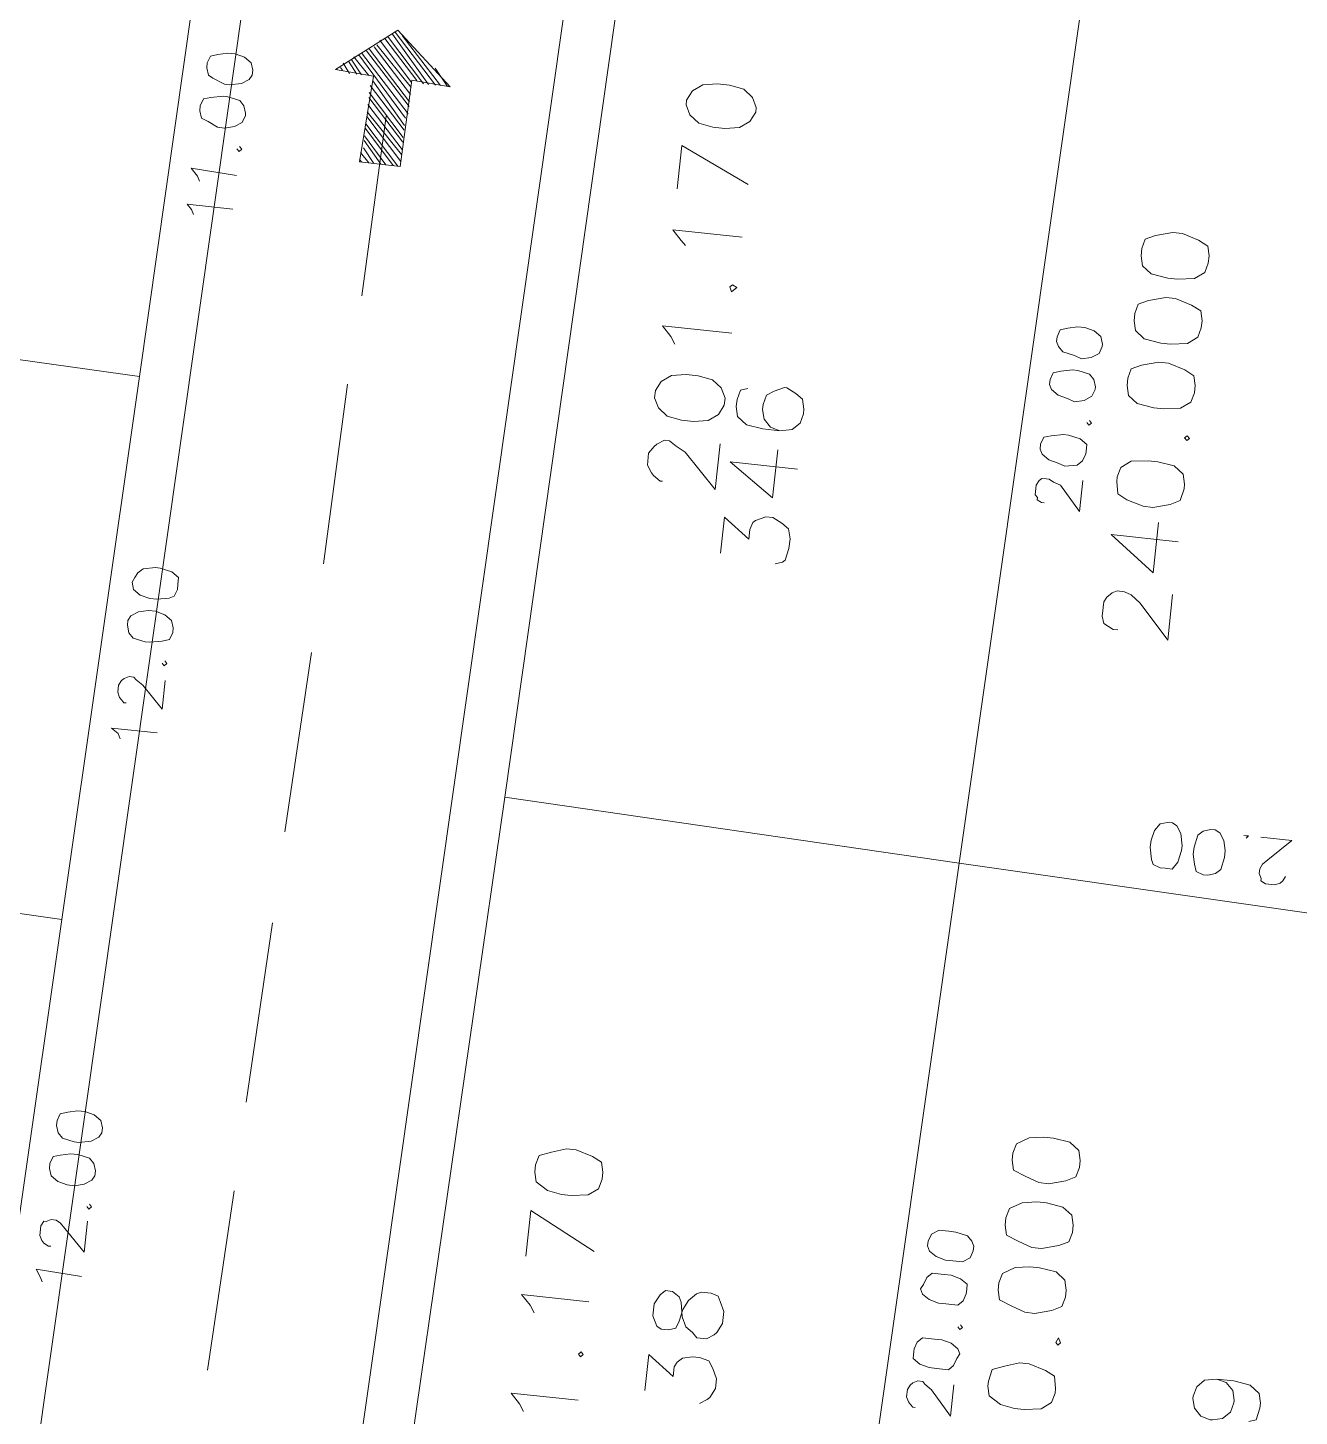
# Model space of a CAD drawing. Header units: metres. Extents: x -977055 to 805873, y -1033982 to 242021.
# Drawn here: x 2676.52 to 2704.51, y 898.19 to 928.75 of the extents above; entities that cross this region are included whole.
import ezdxf

# ---------------------------------------------------------------- set-up
doc = ezdxf.new("R2010")
doc.units = ezdxf.units.M
for name, color, linetype in [('PDF_acera', 7, 'Continuous'), ('PDF_areas por lote', 7, 'Continuous'), ('PDF_COTAS', 7, 'Continuous'), ('PDF_linea de centro', 7, 'Continuous'), ('PDF_LOTES', 7, 'Continuous'), ('PDF_No. lotes', 7, 'Continuous'), ('PDF_VIAS', 7, 'Continuous')]:
    doc.layers.add(name, color=color, linetype=linetype)

# ---------------------------------------------------------------- blocks, each defined once
blk = doc.blocks.new('CALLE')
at = {"layer": 'PDF_acera', "lineweight": 9}
blk.add_lwpolyline([(-75.188736, -210.83328), (-74.130336, -179.71632), (-75.400416, -178.361568), (-132.08832, -176.414112), (-133.443072, -177.684192), (-134.501472, -208.801152), (-133.231392, -210.155904), (-76.543488, -212.10336)], close=True, dxfattribs=at)
blk.add_lwpolyline([(-111.724704, -292.584096), (-109.184544, -217.903392), (-107.787456, -216.633312), (-76.755168, -217.691712), (-75.442752, -219.046464), (-77.89824, -291.102336), (-78.787296, -291.06)], dxfattribs=at)
at = {"layer": 'PDF_areas por lote', "lineweight": 9}
for points in [[(-102.961152, -219.554496), (-102.834144, -219.469824), (-102.6648, -219.30048), (-102.6648, -220.485888)], [(-101.225376, -219.554496), (-101.098368, -219.469824), (-100.929024, -219.30048), (-100.929024, -220.485888)], [(-100.039968, -220.485888), (-99.447264, -219.30048), (-100.251648, -219.30048)], [(-86.492448, -220.231872), (-86.492448, -220.189536), (-86.407776, -220.062528), (-86.36544, -220.020192), (-86.238432, -219.93552), (-86.026752, -219.93552), (-85.899744, -220.020192), (-85.857408, -220.062528), (-85.772736, -220.189536), (-85.772736, -220.274208), (-85.857408, -220.401216), (-85.94208, -220.57056), (-86.534784, -221.163264), (-85.7304, -221.163264)], [(-84.079296, -220.189536), (-83.952288, -220.104864), (-83.782944, -219.93552), (-83.782944, -221.163264)], [(-82.34352, -220.189536), (-82.258848, -220.104864), (-82.089504, -219.93552), (-82.089504, -221.163264)], [(-81.158112, -221.163264), (-80.607744, -219.93552), (-81.369792, -219.93552)], [(-88.228224, -228.445056), (-88.228224, -228.360384), (-88.185888, -228.275712), (-88.143552, -228.19104), (-88.016544, -228.148704), (-87.762528, -228.148704), (-87.677856, -228.19104), (-87.593184, -228.275712), (-87.550848, -228.360384), (-87.550848, -228.487392), (-87.593184, -228.6144), (-87.720192, -228.783744), (-88.312896, -229.334112), (-87.508512, -229.334112)], [(-86.57712, -229.334112), (-86.57712, -228.148704), (-87.169824, -228.953088), (-86.280768, -228.953088)]]:
    blk.add_lwpolyline(points, dxfattribs=at)
for points in [[(-98.769888, -219.30048), (-98.939232, -219.342816), (-99.06624, -219.554496), (-99.108576, -219.808512), (-99.108576, -219.977856), (-99.06624, -220.274208), (-98.939232, -220.443552), (-98.769888, -220.485888), (-98.64288, -220.485888), (-98.473536, -220.443552), (-98.388864, -220.274208), (-98.304192, -219.977856), (-98.304192, -219.808512), (-98.388864, -219.554496), (-98.473536, -219.342816), (-98.64288, -219.30048)], [(-85.053024, -219.93552), (-85.222368, -220.020192), (-85.349376, -220.189536), (-85.391712, -220.443552), (-85.391712, -220.655232), (-85.349376, -220.909248), (-85.222368, -221.078592), (-85.053024, -221.163264), (-84.926016, -221.163264), (-84.756672, -221.078592), (-84.629664, -220.909248), (-84.587328, -220.655232), (-84.587328, -220.443552), (-84.629664, -220.189536), (-84.756672, -220.020192), (-84.926016, -219.93552)], [(-79.888032, -219.93552), (-80.057376, -220.020192), (-80.184384, -220.189536), (-80.22672, -220.443552), (-80.22672, -220.655232), (-80.184384, -220.909248), (-80.057376, -221.078592), (-79.888032, -221.163264), (-79.80336, -221.163264), (-79.634016, -221.078592), (-79.507008, -220.909248), (-79.464672, -220.655232), (-79.464672, -220.443552), (-79.507008, -220.189536), (-79.634016, -220.020192), (-79.80336, -219.93552)], [(-101.860416, -220.401216), (-101.902752, -220.443552), (-101.860416, -220.485888), (-101.81808, -220.443552)], [(-82.97856, -221.036256), (-83.063232, -221.078592), (-82.97856, -221.163264), (-82.936224, -221.078592)], [(-101.648736, -227.598336), (-101.81808, -227.640672), (-101.945088, -227.852352), (-101.987424, -228.106368), (-101.987424, -228.275712), (-101.945088, -228.572064), (-101.81808, -228.741408), (-101.648736, -228.783744), (-101.564064, -228.783744), (-101.352384, -228.741408), (-101.267712, -228.572064), (-101.18304, -228.275712), (-101.18304, -228.106368), (-101.267712, -227.852352), (-101.352384, -227.640672), (-101.564064, -227.598336)], [(-99.955296, -227.598336), (-100.12464, -227.640672), (-100.209312, -227.852352), (-100.293984, -228.106368), (-100.293984, -228.275712), (-100.209312, -228.572064), (-100.12464, -228.741408), (-99.955296, -228.783744), (-99.828288, -228.783744), (-99.658944, -228.741408), (-99.531936, -228.572064), (-99.4896, -228.275712), (-99.4896, -228.106368), (-99.531936, -227.852352), (-99.658944, -227.640672), (-99.828288, -227.598336)], [(-98.812224, -227.598336), (-98.981568, -227.640672), (-99.06624, -227.852352), (-99.150912, -228.106368), (-99.150912, -228.275712), (-99.06624, -228.572064), (-98.981568, -228.741408), (-98.812224, -228.783744), (-98.685216, -228.783744), (-98.515872, -228.741408), (-98.388864, -228.572064), (-98.346528, -228.275712), (-98.346528, -228.106368), (-98.388864, -227.852352), (-98.515872, -227.640672), (-98.685216, -227.598336)], [(-97.669152, -227.598336), (-97.838496, -227.640672), (-97.923168, -227.852352), (-98.00784, -228.106368), (-98.00784, -228.275712), (-97.923168, -228.572064), (-97.838496, -228.741408), (-97.669152, -228.783744), (-97.542144, -228.783744), (-97.3728, -228.741408), (-97.245792, -228.572064), (-97.203456, -228.275712), (-97.203456, -228.106368), (-97.245792, -227.852352), (-97.3728, -227.640672), (-97.542144, -227.598336)], [(-85.645728, -228.148704), (-85.857408, -228.19104), (-85.94208, -228.360384), (-86.026752, -228.656736), (-86.026752, -228.82608), (-85.94208, -229.122432), (-85.857408, -229.291776), (-85.645728, -229.334112), (-85.561056, -229.334112), (-85.391712, -229.291776), (-85.264704, -229.122432), (-85.222368, -228.82608), (-85.222368, -228.656736), (-85.264704, -228.360384), (-85.391712, -228.19104), (-85.561056, -228.148704)], [(-83.952288, -228.148704), (-84.121632, -228.19104), (-84.24864, -228.360384), (-84.290976, -228.656736), (-84.290976, -228.82608), (-84.24864, -229.122432), (-84.121632, -229.291776), (-83.952288, -229.334112), (-83.82528, -229.334112), (-83.655936, -229.291776), (-83.571264, -229.122432), (-83.486592, -228.82608), (-83.486592, -228.656736), (-83.571264, -228.360384), (-83.655936, -228.19104), (-83.82528, -228.148704)], [(-82.809216, -228.148704), (-82.97856, -228.19104), (-83.105568, -228.360384), (-83.147904, -228.656736), (-83.147904, -228.82608), (-83.105568, -229.122432), (-82.97856, -229.291776), (-82.809216, -229.334112), (-82.682208, -229.334112), (-82.512864, -229.291776), (-82.428192, -229.122432), (-82.34352, -228.82608), (-82.34352, -228.656736), (-82.428192, -228.360384), (-82.512864, -228.19104), (-82.682208, -228.148704)], [(-81.666144, -228.148704), (-81.835488, -228.19104), (-81.962496, -228.360384), (-82.004832, -228.656736), (-82.004832, -228.82608), (-81.962496, -229.122432), (-81.835488, -229.291776), (-81.666144, -229.334112), (-81.539136, -229.334112), (-81.369792, -229.291776), (-81.28512, -229.122432), (-81.200448, -228.82608), (-81.200448, -228.656736), (-81.28512, -228.360384), (-81.369792, -228.19104), (-81.539136, -228.148704)], [(-100.75968, -228.699072), (-100.802016, -228.741408), (-100.75968, -228.783744), (-100.675008, -228.741408)], [(-84.756672, -229.24944), (-84.799008, -229.291776), (-84.756672, -229.334112), (-84.714336, -229.291776)]]:
    blk.add_lwpolyline(points, close=True, dxfattribs=at)
at = {"layer": 'PDF_COTAS', "lineweight": 9}
for points in [[(-101.6064, -210.917952), (-101.521728, -210.875616), (-101.39472, -210.790944), (-101.437056, -211.595328)], [(-100.97136, -211.002624), (-100.97136, -210.960288), (-100.929024, -210.875616), (-100.886688, -210.83328), (-100.802016, -210.790944), (-100.632672, -210.790944), (-100.548, -210.83328), (-100.548, -210.875616), (-100.505664, -210.960288), (-100.505664, -211.04496), (-100.548, -211.129632), (-100.632672, -211.214304), (-101.013696, -211.595328), (-100.463328, -211.595328)], [(-91.996128, -211.25664), (-91.911456, -211.214304), (-91.826784, -211.087296), (-91.826784, -211.89168)], [(-91.361088, -211.298976), (-91.361088, -211.25664), (-91.318752, -211.214304), (-91.276416, -211.171968), (-91.191744, -211.129632), (-91.064736, -211.129632), (-90.980064, -211.171968), (-90.937728, -211.214304), (-90.895392, -211.298976), (-90.895392, -211.383648), (-90.937728, -211.425984), (-91.0224, -211.552992), (-91.403424, -211.934016), (-90.895392, -211.934016)], [(-82.724544, -211.552992), (-82.639872, -211.510656), (-82.5552, -211.425984), (-82.5552, -212.230368)], [(-82.13184, -211.595328), (-82.047168, -211.552992), (-81.92016, -211.425984), (-81.962496, -212.230368)], [(-100.209312, -211.552992), (-100.251648, -211.595328), (-100.209312, -211.637664), (-100.166976, -211.595328)], [(-90.59904, -211.849344), (-90.641376, -211.89168), (-90.59904, -211.934016), (-90.556704, -211.89168)], [(-81.4968, -212.188032), (-81.539136, -212.230368), (-81.4968, -212.272704), (-81.454464, -212.230368)], [(-102.156768, -226.370592), (-102.156768, -226.328256), (-102.114432, -226.28592), (-102.072096, -226.243584), (-101.987424, -226.201248), (-101.860416, -226.201248), (-101.775744, -226.243584), (-101.733408, -226.28592), (-101.691072, -226.370592), (-101.691072, -226.455264), (-101.733408, -226.4976), (-101.81808, -226.624608), (-102.24144, -227.005632), (-101.691072, -227.005632)], [(-86.15376, -226.92096), (-86.15376, -226.878624), (-86.111424, -226.793952), (-86.069088, -226.793952), (-86.026752, -226.751616), (-85.857408, -226.751616), (-85.772736, -226.793952), (-85.7304, -226.836288), (-85.7304, -226.92096), (-85.7304, -226.963296), (-85.772736, -227.047968), (-85.815072, -227.174976), (-86.238432, -227.556), (-85.688064, -227.556)], [(-100.675008, -226.963296), (-100.717344, -227.005632), (-100.675008, -227.047968), (-100.632672, -227.005632)], [(-84.672, -227.513664), (-84.714336, -227.556), (-84.672, -227.598336), (-84.629664, -227.556)], [(-91.615104, -231.069888), (-91.572768, -231.112224), (-91.572768, -231.069888), (-91.572768, -231.027552)], [(-92.207808, -231.831936), (-92.29248, -231.7896), (-92.334816, -231.747264), (-92.377152, -231.662592), (-92.377152, -231.493248), (-92.334816, -231.408576), (-92.29248, -231.408576), (-92.207808, -231.36624), (-92.123136, -231.36624), (-92.038464, -231.408576), (-91.953792, -231.493248), (-91.572768, -231.874272), (-91.572768, -231.323904)]]:
    blk.add_lwpolyline(points, dxfattribs=at)
for points in [[(-99.616608, -210.83328), (-99.743616, -210.875616), (-99.828288, -211.002624), (-99.870624, -211.171968), (-99.870624, -211.298976), (-99.828288, -211.46832), (-99.743616, -211.595328), (-99.658944, -211.637664), (-99.574272, -211.637664), (-99.447264, -211.595328), (-99.362592, -211.510656), (-99.320256, -211.298976), (-99.320256, -211.171968), (-99.362592, -211.002624), (-99.404928, -210.875616), (-99.531936, -210.83328)], [(-98.85456, -210.875616), (-98.981568, -210.917952), (-99.06624, -211.002624), (-99.108576, -211.214304), (-99.108576, -211.298976), (-99.06624, -211.510656), (-98.981568, -211.637664), (-98.896896, -211.68), (-98.812224, -211.68), (-98.685216, -211.637664), (-98.600544, -211.510656), (-98.558208, -211.341312), (-98.558208, -211.214304), (-98.600544, -211.04496), (-98.64288, -210.917952), (-98.769888, -210.875616)], [(-90.006336, -211.171968), (-90.133344, -211.214304), (-90.218016, -211.298976), (-90.260352, -211.510656), (-90.260352, -211.595328), (-90.218016, -211.807008), (-90.17568, -211.934016), (-90.048672, -211.976352), (-89.964, -211.976352), (-89.836992, -211.934016), (-89.75232, -211.807008), (-89.709984, -211.637664), (-89.709984, -211.510656), (-89.75232, -211.341312), (-89.836992, -211.214304), (-89.921664, -211.171968)], [(-89.244288, -211.171968), (-89.371296, -211.214304), (-89.455968, -211.341312), (-89.498304, -211.510656), (-89.498304, -211.637664), (-89.455968, -211.849344), (-89.413632, -211.934016), (-89.286624, -211.976352), (-89.201952, -211.976352), (-89.074944, -211.976352), (-88.990272, -211.849344), (-88.947936, -211.637664), (-88.947936, -211.552992), (-88.990272, -211.341312), (-89.074944, -211.25664), (-89.159616, -211.214304)], [(-80.904096, -211.46832), (-81.031104, -211.510656), (-81.07344, -211.637664), (-81.158112, -211.807008), (-81.158112, -211.934016), (-81.115776, -212.10336), (-81.031104, -212.230368), (-80.904096, -212.272704), (-80.86176, -212.272704), (-80.734752, -212.230368), (-80.65008, -212.145696), (-80.607744, -211.934016), (-80.607744, -211.849344), (-80.65008, -211.637664), (-80.692416, -211.510656), (-80.819424, -211.46832)], [(-80.142048, -211.510656), (-80.269056, -211.552992), (-80.311392, -211.637664), (-80.396064, -211.849344), (-80.396064, -211.934016), (-80.353728, -212.145696), (-80.269056, -212.272704), (-80.184384, -212.31504), (-80.099712, -212.31504), (-79.972704, -212.272704), (-79.888032, -212.145696), (-79.845696, -211.976352), (-79.845696, -211.849344), (-79.888032, -211.68), (-79.930368, -211.552992), (-80.057376, -211.510656)], [(-101.18304, -226.243584), (-101.310048, -226.243584), (-101.39472, -226.370592), (-101.437056, -226.539936), (-101.437056, -226.666944), (-101.437056, -226.878624), (-101.352384, -226.963296), (-101.225376, -227.005632), (-101.140704, -227.047968), (-101.056032, -227.005632), (-100.97136, -226.878624), (-100.929024, -226.70928), (-100.929024, -226.582272), (-100.929024, -226.370592), (-101.013696, -226.28592), (-101.140704, -226.243584)], [(-100.082304, -226.243584), (-100.166976, -226.28592), (-100.251648, -226.412928), (-100.293984, -226.582272), (-100.293984, -226.70928), (-100.293984, -226.92096), (-100.209312, -227.005632), (-100.082304, -227.047968), (-99.997632, -227.047968), (-99.91296, -227.047968), (-99.828288, -226.92096), (-99.785952, -226.751616), (-99.785952, -226.624608), (-99.785952, -226.412928), (-99.870624, -226.328256), (-99.997632, -226.28592)], [(-99.320256, -226.28592), (-99.404928, -226.328256), (-99.4896, -226.455264), (-99.531936, -226.624608), (-99.531936, -226.751616), (-99.531936, -226.92096), (-99.447264, -227.047968), (-99.320256, -227.090304), (-99.235584, -227.090304), (-99.150912, -227.047968), (-99.06624, -226.963296), (-99.023904, -226.751616), (-99.023904, -226.624608), (-99.023904, -226.455264), (-99.108576, -226.328256), (-99.235584, -226.28592)], [(-85.222368, -226.751616), (-85.30704, -226.793952), (-85.391712, -226.92096), (-85.434048, -227.090304), (-85.476384, -227.217312), (-85.434048, -227.428992), (-85.349376, -227.513664), (-85.222368, -227.556), (-85.180032, -227.556), (-85.053024, -227.556), (-84.968352, -227.428992), (-84.926016, -227.217312), (-84.926016, -227.13264), (-84.968352, -226.92096), (-85.010688, -226.793952), (-85.137696, -226.751616)], [(-84.079296, -226.793952), (-84.163968, -226.836288), (-84.24864, -226.963296), (-84.290976, -227.13264), (-84.333312, -227.259648), (-84.290976, -227.428992), (-84.206304, -227.556), (-84.079296, -227.598336), (-84.03696, -227.598336), (-83.909952, -227.556), (-83.82528, -227.471328), (-83.782944, -227.259648), (-83.782944, -227.174976), (-83.82528, -226.963296), (-83.867616, -226.836288), (-83.994624, -226.793952)], [(-83.317248, -226.836288), (-83.40192, -226.878624), (-83.486592, -226.963296), (-83.528928, -227.174976), (-83.571264, -227.301984), (-83.528928, -227.471328), (-83.444256, -227.598336), (-83.317248, -227.640672), (-83.274912, -227.640672), (-83.147904, -227.598336), (-83.063232, -227.471328), (-83.020896, -227.301984), (-83.020896, -227.174976), (-83.063232, -227.005632), (-83.105568, -226.878624), (-83.232576, -226.836288)], [(-92.29248, -229.715136), (-92.29248, -229.842144), (-92.165472, -229.926816), (-91.953792, -229.969152), (-91.86912, -229.969152), (-91.65744, -229.926816), (-91.530432, -229.842144), (-91.488096, -229.757472), (-91.488096, -229.6728), (-91.530432, -229.545792), (-91.65744, -229.46112), (-91.826784, -229.418784), (-91.953792, -229.418784), (-92.165472, -229.46112), (-92.250144, -229.503456), (-92.29248, -229.630464)], [(-92.334816, -230.477184), (-92.29248, -230.604192), (-92.207808, -230.688864), (-91.996128, -230.7312), (-91.86912, -230.7312), (-91.699776, -230.688864), (-91.572768, -230.604192), (-91.530432, -230.51952), (-91.530432, -230.434848), (-91.572768, -230.30784), (-91.65744, -230.223168), (-91.86912, -230.180832), (-91.996128, -230.180832), (-92.165472, -230.223168), (-92.29248, -230.265504), (-92.334816, -230.392512)]]:
    blk.add_lwpolyline(points, close=True, dxfattribs=at)
at = {"layer": 'PDF_linea de centro', "lineweight": 9}
for points in [[(-102.834144, -213.966144), (-99.658944, -214.093152)], [(-98.092512, -214.135488), (-94.917312, -214.262496)], [(-93.308544, -214.304832), (-90.133344, -214.43184)], [(-88.566912, -214.474176), (-85.391712, -214.558848)], [(-83.82528, -214.64352), (-80.65008, -214.728192)]]:
    blk.add_lwpolyline(points, dxfattribs=at)
at = {"layer": 'PDF_LOTES', "lineweight": 20}
for points in [[(-104.866272, -210.240576), (-95.256, -210.579264), (-94.705632, -194.576256), (-104.315904, -194.279904)], [(-95.256, -210.579264), (-85.645728, -210.917952), (-85.137696, -194.914944), (-94.705632, -194.576256)], [(-85.645728, -210.917952), (-76.882176, -211.214304), (-76.035456, -210.452256), (-75.527424, -195.253632), (-85.137696, -194.914944)], [(-92.588832, -226.116576), (-92.29248, -218.072736), (-107.491104, -217.522368), (-108.337824, -218.326752), (-108.59184, -225.566208)], [(-76.585824, -226.666944), (-76.331808, -219.385152), (-77.136192, -218.580768), (-92.29248, -218.072736), (-92.588832, -226.116576)], [(-108.59184, -225.566208), (-108.888192, -235.17648), (-92.92752, -235.726848), (-92.588832, -226.116576)], [(-92.588832, -226.116576), (-92.92752, -235.726848), (-76.924512, -236.277216), (-76.585824, -226.666944)]]:
    blk.add_lwpolyline(points, close=True, dxfattribs=at)
at = {"layer": 'PDF_No. lotes', "lineweight": 20}
for points in [[(-87.63552, -221.374944), (-87.00048, -221.374944), (-87.339168, -221.84064), (-87.169824, -221.84064), (-87.042816, -221.882976), (-87.00048, -221.925312), (-86.915808, -222.094656), (-86.915808, -222.221664), (-87.00048, -222.391008), (-87.085152, -222.518016), (-87.254496, -222.560352), (-87.42384, -222.560352), (-87.63552, -222.518016), (-87.677856, -222.47568), (-87.720192, -222.348672)], [(-86.026752, -222.560352), (-86.026752, -221.374944), (-86.57712, -222.179328), (-85.7304, -222.179328)], [(-84.714336, -221.544288), (-84.756672, -221.41728), (-84.926016, -221.374944), (-85.053024, -221.374944), (-85.222368, -221.41728), (-85.349376, -221.586624), (-85.391712, -221.882976), (-85.391712, -222.179328), (-85.349376, -222.391008), (-85.222368, -222.518016), (-85.053024, -222.560352), (-84.968352, -222.560352), (-84.799008, -222.518016), (-84.714336, -222.391008), (-84.629664, -222.221664), (-84.629664, -222.179328), (-84.714336, -222.009984), (-84.799008, -221.882976), (-84.968352, -221.84064), (-85.053024, -221.84064), (-85.222368, -221.882976), (-85.349376, -222.009984), (-85.391712, -222.179328)], [(-102.368448, -221.62896), (-101.733408, -221.62896), (-102.072096, -222.094656), (-101.902752, -222.094656), (-101.81808, -222.136992), (-101.733408, -222.221664), (-101.691072, -222.391008), (-101.691072, -222.518016), (-101.733408, -222.68736), (-101.860416, -222.772032), (-102.02976, -222.856704), (-102.199104, -222.856704), (-102.368448, -222.772032), (-102.410784, -222.729696), (-102.495456, -222.602688)], [(-101.098368, -231.57792), (-101.140704, -231.747264), (-101.267712, -231.874272), (-101.437056, -231.916608), (-101.479392, -231.916608), (-101.648736, -231.874272), (-101.775744, -231.747264), (-101.81808, -231.57792), (-101.81808, -231.535584), (-101.775744, -231.36624), (-101.648736, -231.239232), (-101.479392, -231.196896), (-101.437056, -231.196896), (-101.267712, -231.239232), (-101.140704, -231.36624), (-101.098368, -231.57792), (-101.098368, -231.874272), (-101.140704, -232.170624), (-101.267712, -232.339968), (-101.437056, -232.382304), (-101.521728, -232.382304), (-101.733408, -232.339968), (-101.775744, -232.21296)]]:
    blk.add_lwpolyline(points, dxfattribs=at)
blk.add_lwpolyline([(-101.056032, -221.62896), (-101.225376, -221.713632), (-101.267712, -221.798304), (-101.267712, -221.925312), (-101.225376, -222.05232), (-101.098368, -222.094656), (-100.886688, -222.136992), (-100.717344, -222.221664), (-100.590336, -222.348672), (-100.548, -222.433344), (-100.548, -222.602688), (-100.590336, -222.729696), (-100.675008, -222.772032), (-100.844352, -222.856704), (-101.056032, -222.856704), (-101.225376, -222.772032), (-101.267712, -222.729696), (-101.352384, -222.602688), (-101.352384, -222.433344), (-101.267712, -222.348672), (-101.18304, -222.221664), (-101.013696, -222.136992), (-100.75968, -222.094656), (-100.675008, -222.05232), (-100.590336, -221.925312), (-100.590336, -221.798304), (-100.675008, -221.713632), (-100.844352, -221.62896)], close=True, dxfattribs=at)
at = {"layer": 'PDF_VIAS', "lineweight": 20}
blk.add_lwpolyline([(-79.930368, -213.754464), (-79.972704, -214.43184), (-81.4968, -214.347168), (-81.4968, -215.06688), (-79.972704, -215.109216), (-80.01504, -215.786592), (-79.125984, -214.770528)], close=True, dxfattribs=at)
at = {"layer": 'PDF_VIAS', "lineweight": 9}
for points in [[(-79.972704, -214.00848), (-79.80336, -213.881472)], [(-79.930368, -213.7968), (-79.930368, -213.754464)], [(-79.930368, -213.881472), (-79.888032, -213.839136)], [(-80.65008, -215.06688), (-79.634016, -214.135488)], [(-79.972704, -214.135488), (-79.761024, -213.966144)], [(-79.972704, -214.22016), (-79.718688, -214.00848)], [(-79.972704, -214.347168), (-79.676352, -214.050816)], [(-81.4968, -214.389504), (-81.454464, -214.347168)], [(-81.4968, -214.516512), (-81.327456, -214.347168)], [(-80.565408, -215.109216), (-79.59168, -214.177824)], [(-80.4384, -215.109216), (-79.549344, -214.262496)], [(-80.353728, -215.109216), (-79.507008, -214.304832)], [(-81.4968, -214.601184), (-81.242784, -214.389504)], [(-81.4968, -214.728192), (-81.115776, -214.389504)], [(-81.4968, -214.812864), (-81.031104, -214.389504)], [(-81.4968, -214.939872), (-80.904096, -214.389504)], [(-81.4968, -215.024544), (-80.819424, -214.389504)], [(-81.412128, -215.06688), (-80.692416, -214.389504)], [(-81.28512, -215.06688), (-80.607744, -214.389504)], [(-81.200448, -215.06688), (-80.480736, -214.389504)], [(-81.07344, -215.06688), (-80.353728, -214.389504)], [(-80.988768, -215.06688), (-80.269056, -214.389504)], [(-80.86176, -215.06688), (-80.142048, -214.389504)], [(-80.777088, -215.06688), (-80.057376, -214.43184)], [(-80.22672, -215.109216), (-79.464672, -214.389504)], [(-80.099712, -215.109216), (-79.422336, -214.43184)], [(-80.01504, -215.109216), (-79.337664, -214.474176)], [(-80.01504, -215.320896), (-79.252992, -214.601184)], [(-79.972704, -215.193888), (-79.295328, -214.558848)], [(-80.01504, -215.405568), (-79.210656, -214.685856)], [(-80.01504, -215.532576), (-79.16832, -214.728192)], [(-80.01504, -215.617248), (-79.210656, -214.8552)], [(-80.01504, -215.744256), (-79.718688, -215.49024)]]:
    blk.add_lwpolyline(points, dxfattribs=at)

msp = doc.modelspace()

# ---------------------------------------------------------------- block references
at = {"xscale": 1.255773352820658, "yscale": 1.255773352820658, "zscale": 1.255773352820658, "rotation": 83.85573648860341}
msp.add_blockref('CALLE', (2427.15058, 1056.36283, 1015.371), dxfattribs=at)

doc.saveas('drawing.dxf')
